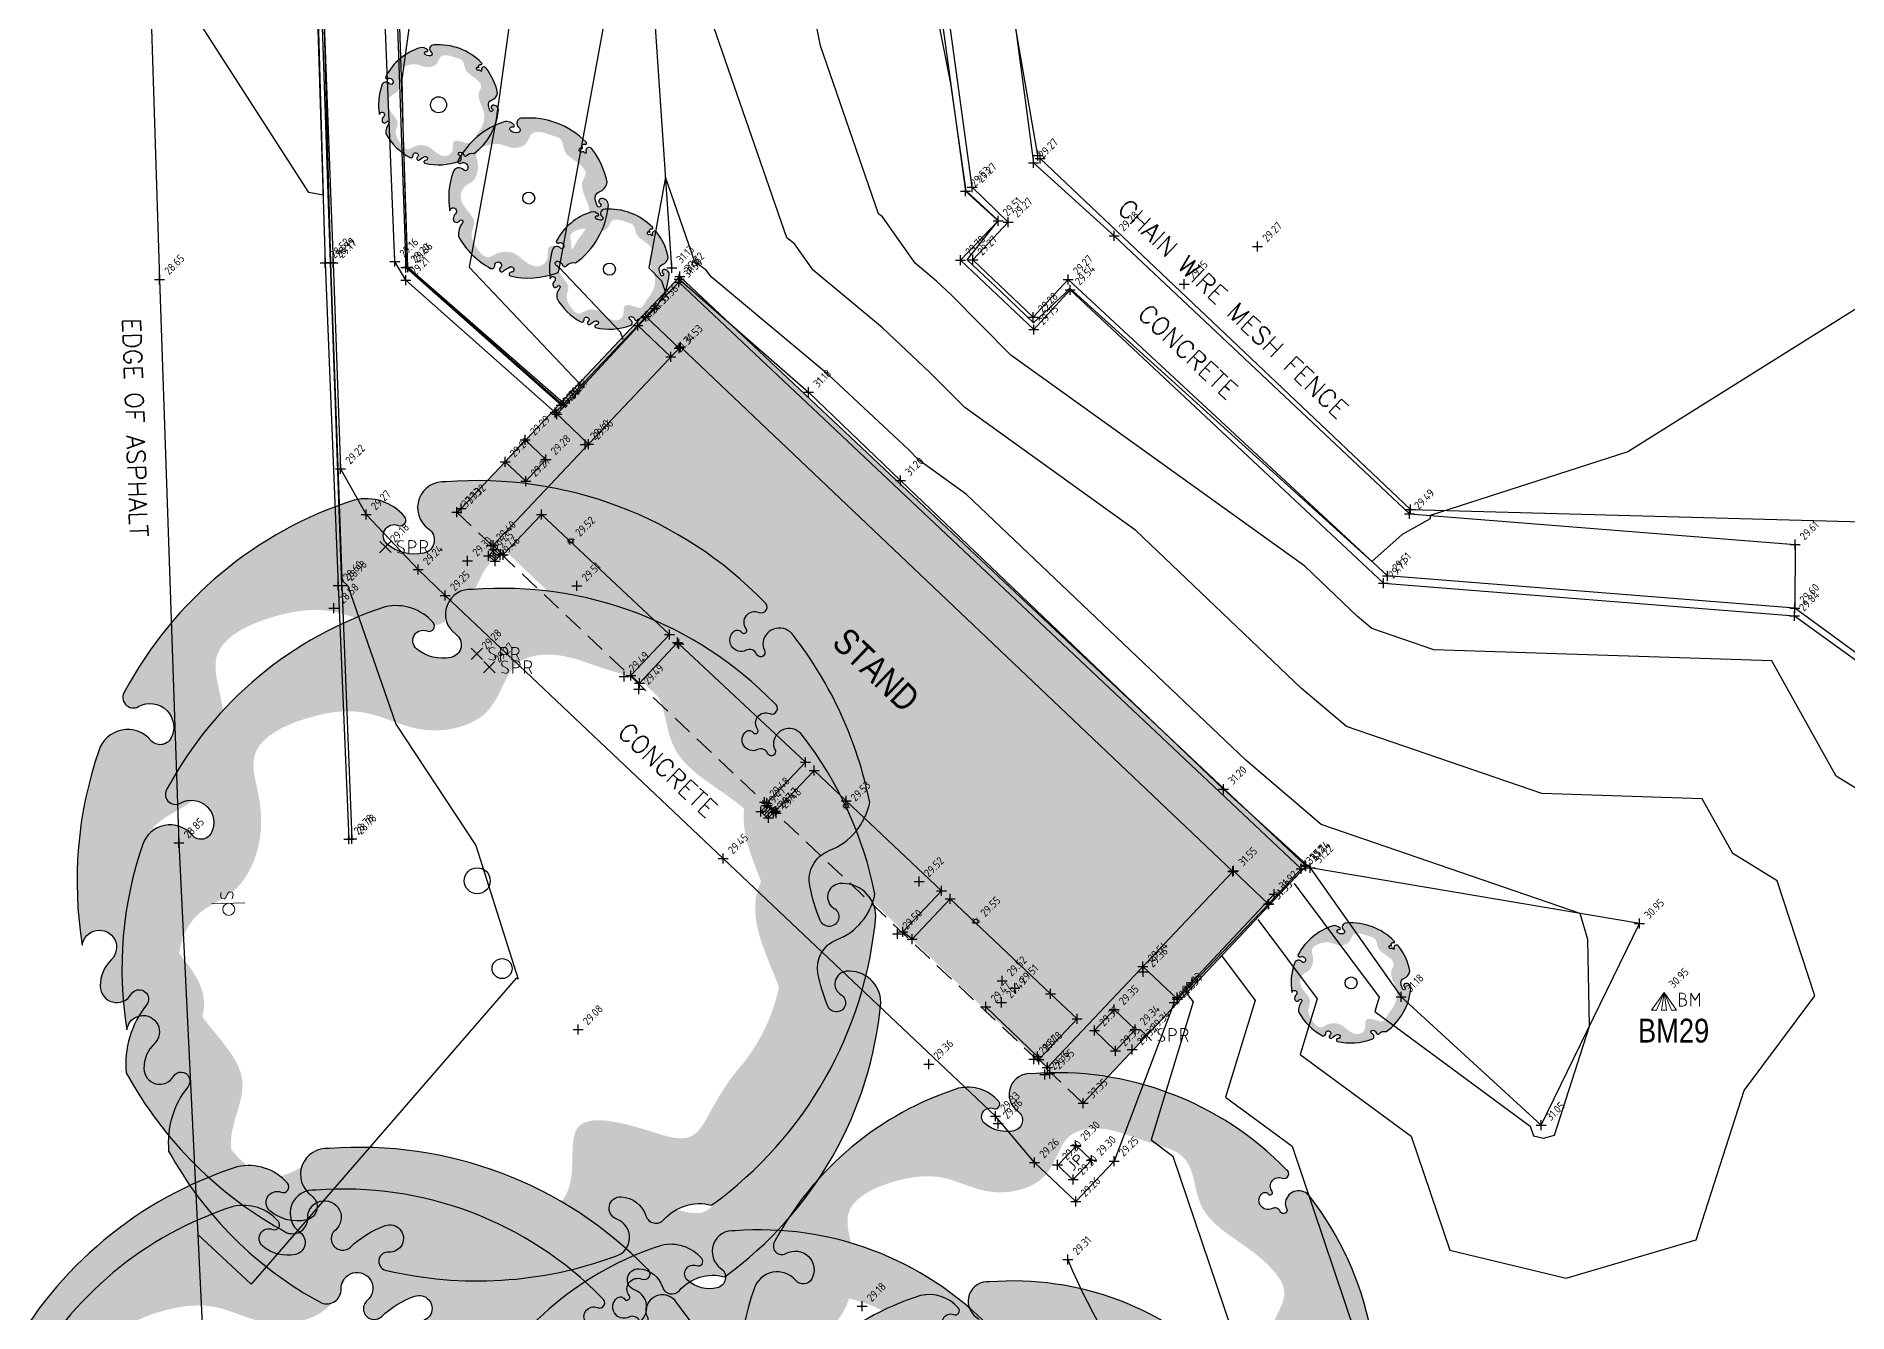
# Model space of a CAD drawing. Header units: metres. Extents: x 245957 to 247358, y 7418632 to 7419642.
# Drawn here: x 246452.35 to 246497.62, y 7418736.81 to 7418768.72 of the extents above; entities that cross this region are included whole.
import ezdxf
from ezdxf.enums import TextEntityAlignment as Align

# ---------------------------------------------------------------- set-up
doc = ezdxf.new("R2010")
doc.units = ezdxf.units.M
for name, pattern in [('DASHDOT', [10, 5, -2.5, 0, -2.5]), ('DASHED', [0.75, 0.5, -0.25]), ('PHANTOM', [2.5, 1.25, -0.25, 0.25, -0.25, 0.25, -0.25])]:
    doc.linetypes.add(name, pattern=pattern)
for name, color, linetype in [('-TEXT', 7, 'Continuous'), ('017_NAIL-L', 8, 'Continuous'), ('102_TOP_OF_BANK', 37, 'PHANTOM'), ('102_TOP_OF_BANK-L', 37, 'PHANTOM'), ('102_TOP_OF_BANK-S', 37, 'PHANTOM'), ('103_TOE_OF_BATTER', 37, 'DASHDOT'), ('103_TOE_OF_BATTER-L', 37, 'DASHDOT'), ('103_TOE_OF_BATTER-S', 37, 'DASHDOT'), ('104_EXISTING_SURFACE-L', 35, 'Continuous'), ('104_EXISTING_SURFACE-S', 35, 'Continuous'), ('201_SINGLE_TREE-H', 63, 'Continuous'), ('201_SINGLE_TREE-S', 96, 'Continuous'), ('309_GRATED_PIT-L', 84, 'Continuous'), ('309_GRATED_PIT-S', 84, 'Continuous'), ('310_JUNCTION_PIT-L', 84, 'Continuous'), ('310_JUNCTION_PIT-S', 84, 'Continuous'), ('321_INVERT_OF_PIPE-L', 84, 'Continuous'), ('321_INVERT_OF_PIPE-S', 84, 'Continuous'), ('403_EDGE_OF_BITUMEN', 8, 'Continuous'), ('403_EDGE_OF_BITUMEN-L', 8, 'Continuous'), ('403_EDGE_OF_BITUMEN-S', 8, 'Continuous'), ('410_PEDESTRIAN_PATH', 32, 'Continuous'), ('410_PEDESTRIAN_PATH-L', 32, 'Continuous'), ('410_PEDESTRIAN_PATH-S', 32, 'Continuous'), ('501_GUARD_RAIL-BARR', 89, 'DASHDOT'), ('501_GUARD_RAIL-BARR-L', 89, 'Continuous'), ('501_GUARD_RAIL-BARR-S', 89, 'Continuous'), ('602_MINOR_BUILDING', 185, 'Continuous'), ('602_MINOR_BUILDING-S', 185, 'Continuous'), ('621_RETAIN_WALL_CONC', 45, 'STONEWALL'), ('621_RETAIN_WALL_CONC-L', 45, 'STONEWALL'), ('621_RETAIN_WALL_CONC-S', 45, 'STONEWALL'), ('622_RETAIN_WALL_WOOD', 45, 'STONEWALL'), ('622_RETAIN_WALL_WOOD-L', 45, 'STONEWALL'), ('622_RETAIN_WALL_WOOD-S', 45, 'STONEWALL'), ('635_DOOR_SILL-L', 181, 'Continuous'), ('635_DOOR_SILL-S', 181, 'Continuous'), ('636_STAIRS_OR_STEPS', 45, 'Continuous'), ('636_STAIRS_OR_STEPS-L', 45, 'Continuous'), ('636_STAIRS_OR_STEPS-S', 45, 'Continuous'), ('640_EAVES', 227, 'Continuous'), ('640_EAVES-L', 227, 'Continuous'), ('640_EAVES-S', 227, 'Continuous'), ('642_ROOF_GUTTER', 155, 'DASHED'), ('642_ROOF_GUTTER-L', 153, 'Continuous'), ('642_ROOF_GUTTER-S', 153, 'Continuous'), ('903_FENCE', 24, 'FENCELINE'), ('903_FENCE-S', 24, 'Continuous'), ('EX-BENCHMARK', 7, 'Continuous'), ('EX-BENCHMARK_(SLS)', 8, 'Continuous'), ('EX-BUILDING_LINE', 150, 'Continuous'), ('EX-DRAINPIT_(SLS)', 84, 'Continuous'), ('EX-TRAFFIC_SIGN_(SLS)', 89, 'Continuous'), ('Surface_Contours_Major', 4, 'Continuous'), ('Surface_Contours_Minor', 253, 'Continuous')]:
    doc.layers.add(name, color=color, linetype=linetype)
for name, color, linetype, true_color in [('419_EDGE_OF_CONCRETE', 7, 'Continuous', 0xff4100), ('419_EDGE_OF_CONCRETE-L', 7, 'Continuous', 0xff4100), ('419_EDGE_OF_CONCRETE-S', 7, 'Continuous', 0xff4100), ('759_IRRIGATION', 7, 'Continuous', 0x0041ff), ('762_UNCLASSIFIED_PIT', 7, 'Continuous', 0xff64ac), ('762_UNCLASSIFIED_PIT-L', 7, 'Continuous', 0xff64ac), ('762_UNCLASSIFIED_PIT-S', 7, 'Continuous', 0xff64ac), ('EX-SPRINKLER_(SLS)', 7, 'Continuous', 0x0041ff)]:
    doc.layers.add(name, color=color, linetype=linetype, true_color=true_color)
doc.styles.add('BOLD', font='ARIALN.TTF')
doc.styles.add('ISO2.5', font='isocp.shx', dxfattribs={"height": 2.5})
doc.styles.get("Standard").update_dxf_attribs({"font": 'SIMPLEX.shx'})
doc.linetypes.add('FENCELINE', pattern='A,0.5,-0.2,["/",Standard,S=0.1,R=0,X=0,Y=-0.05],-0.25', length=0.95)
doc.linetypes.add('STONEWALL', pattern='A,0,-0.0625,[131,AECCLAND,S=1,R=0,X=0,Y=0],-0.06303', length=0.12553)

# ---------------------------------------------------------------- blocks, each defined once
blk = doc.blocks.new('BM')
at = {"color": 0, "linetype": 'Continuous', "lineweight": 13}
for p, q in [((0, 0), (-0.31, -0.437)), ((-0.186, -0.437), (0, 0)), ((0, 0), (-0.062, -0.437)), ((0, 0), (0.186, -0.437)), ((0.31, -0.437), (0, 0)), ((0, 0), (0.062, -0.437)), ((-0.31, -0.437), (-0.186, -0.437)), ((-0.062, -0.437), (0.062, -0.437)), ((0.186, -0.437), (0.31, -0.437)), ((0.472, -0.017), (0.383, -0.017)), ((0.383, -0.017), (0.383, -0.339)), ((0.472, -0.161), (0.383, -0.161)), ((0.383, -0.161), (0.389, -0.161)), ((0.383, -0.339), (0.472, -0.339)), ((0.383, -0.339), (0.389, -0.339)), ((0.522, -0.039), (0.472, -0.017)), ((0.472, -0.161), (0.522, -0.139)), ((0.516, -0.172), (0.472, -0.161)), ((0.472, -0.339), (0.516, -0.327)), ((0.549, -0.206), (0.516, -0.172)), ((0.516, -0.327), (0.549, -0.294)), ((0.544, -0.089), (0.522, -0.039)), ((0.522, -0.139), (0.544, -0.089)), ((0.56, -0.25), (0.549, -0.206)), ((0.549, -0.294), (0.56, -0.25)), ((0.671, -0.339), (0.671, -0.017)), ((0.671, -0.017), (0.776, -0.194)), ((0.776, -0.194), (0.887, -0.017)), ((0.887, -0.017), (0.887, -0.339))]:
    blk.add_line(p, q, dxfattribs=at)
blk = doc.blocks.new('CROSS')
at = {"color": 0, "linetype": 'Continuous'}
for p, q in [((-0.5, 0), (0.5, 0)), ((0, -0.5), (0, 0.5))]:
    blk.add_line(p, q, dxfattribs=at)
blk = doc.blocks.new('SPR')
at = {"color": 0, "linetype": 'Continuous', "lineweight": 13}
for p, q in [((-0.144, -0.144), (0.139, 0.139)), ((-0.141, 0.141), (0, 0)), ((0, 0), (0.141, -0.141)), ((0.315, 0.132), (0.298, 0.071)), ((0.298, 0.071), (0.337, 0.021)), ((0.37, 0.16), (0.315, 0.132)), ((0.337, 0.021), (0.437, -0.028)), ((0.459, 0.143), (0.37, 0.16)), ((0.586, -0.161), (0.586, 0.16)), ((0.586, 0.16), (0.675, 0.16)), ((0.675, 0.16), (0.681, 0.16)), ((0.719, 0.149), (0.675, 0.16)), ((0.675, 0.16), (0.681, 0.16)), ((0.753, 0.116), (0.719, 0.149)), ((0.719, -0.006), (0.753, 0.027)), ((0.769, 0.071), (0.753, 0.116)), ((0.753, 0.027), (0.769, 0.071)), ((0.875, -0.161), (0.875, 0.16)), ((0.875, 0.16), (0.963, 0.16)), ((0.963, 0.16), (0.969, 0.16)), ((1.007, 0.149), (0.963, 0.16)), ((0.963, 0.16), (0.969, 0.16)), ((1.041, 0.116), (1.007, 0.149)), ((1.007, -0.006), (1.041, 0.027)), ((1.052, 0.071), (1.041, 0.116)), ((1.041, 0.027), (1.052, 0.071)), ((0.298, -0.128), (0.409, -0.161)), ((0.409, -0.161), (0.464, -0.134)), ((0.409, -0.161), (0.415, -0.161)), ((0.437, -0.028), (0.442, -0.028)), ((0.476, -0.078), (0.437, -0.028)), ((0.437, -0.028), (0.442, -0.028)), ((0.464, -0.134), (0.476, -0.078)), ((0.675, -0.017), (0.586, -0.017)), ((0.586, -0.017), (0.592, -0.017)), ((0.675, -0.017), (0.719, -0.006)), ((0.963, -0.017), (0.875, -0.017)), ((0.875, -0.017), (0.88, -0.017)), ((0.963, -0.017), (1.007, -0.006)), ((0.985, -0.017), (1.052, -0.161)), ((1.052, -0.161), (1.057, -0.161))]:
    blk.add_line(p, q, dxfattribs=at)
blk = doc.blocks.new('SP')
at = {"color": 0, "linetype": 'Continuous', "lineweight": 13}
for p, q in [((0.15, 0.423), (0.15, -0.406)), ((0.28, 0.165), (0.263, 0.104)), ((0.263, 0.104), (0.302, 0.059)), ((0.335, 0.192), (0.28, 0.165)), ((0.302, 0.059), (0.401, 0.004)), ((0.424, 0.176), (0.335, 0.192)), ((0.401, 0.004), (0.407, 0.004)), ((0.44, -0.04), (0.401, 0.004)), ((0.401, 0.004), (0.407, 0.004)), ((0.263, -0.096), (0.368, -0.129)), ((0.368, -0.129), (0.424, -0.101)), ((0.368, -0.129), (0.374, -0.129)), ((0.424, -0.101), (0.44, -0.04))]:
    blk.add_line(p, q, dxfattribs=at)
blk.add_circle((0, 0), 0.15, dxfattribs=at)
blk = doc.blocks.new('201C')
at = {"layer": '201_SINGLE_TREE-H', "transparency": 33554534}
h = blk.add_hatch(color=256, dxfattribs=at)
h.paths.add_polyline_path([(-0.3717, -0.3344, 0.222926), (0.0196, -0.4996, 0.770799), (0.0439, -0.4417, -0.650302), (0.0511, -0.4116, -0.234737), (0.0964, -0.4247, -0.847312), (0.0816, -0.4475, 0.78443), (0.0732, -0.4583, 0.276934), (0.1352, -0.4813, 0.193599), (0.4309, -0.2536, 0.800435), (0.4144, -0.2337, -0.75216), (0.3757, -0.1925, -0.528914), (0.4006, -0.1909, 0.594112), (0.4663, -0.1804, 0.123805), (0.4962, 0.0616, -1.41759), (0.4607, 0.0811, 0.206906), (0.4758, 0.1133, 0.759729), (0.4374, 0.1252, -1.073307), (0.4187, 0.1392, 0.194379), (0.4474, 0.2231, 0.144612), (0.2544, 0.4304, 0.53339), (0.2277, 0.4128, -1.592592), (0.1939, 0.4293, 1.030038), (0.1758, 0.4513, -0.10361), (0.1314, 0.4262, -1.238487), (0.1282, 0.4593, 0.884725), (0.1336, 0.4818, 0.147549), (-0.1551, 0.4753, 0.71725), (-0.1579, 0.4291, -0.864032), (-0.1646, 0.4015, -0.310704), (-0.1946, 0.4266, 0.58143), (-0.2167, 0.4321, -0.281558), (-0.2766, 0.4162), (-0.2775, 0.4159, 0.217121), (-0.4959, 0.0634), (-0.4959, 0.0634, 0.440011), (-0.4522, 0.021, 0.723973), (-0.4442, 0.0516, -1.384648), (-0.4262, 0.0659, -0.051107), (-0.4149, 0.0223, -0.361502), (-0.441, -0.0208, 0.256822), (-0.4937, -0.0791, 0.116166), (-0.4065, -0.2911, 0.67803), (-0.3682, -0.2843, 0.170035), (-0.3696, -0.274, -1.054701), (-0.3596, -0.2696, 0.431903), (-0.3468, -0.2749, -0.910728), (-0.3329, -0.2993, -0.42046), (-0.3418, -0.2976, 1.007885), (-0.3479, -0.3018, -0.766634), (-0.3646, -0.3216, 0.938602), (-0.3717, -0.3344)])
edge = h.paths.add_edge_path(flags=16)
edge.add_spline(control_points=[(-0.3177, 0.2468), (-0.303, 0.2628), (-0.2856, 0.2893), (-0.256, 0.3411), (-0.1928, 0.3155), (-0.0921, 0.286), (-0.1162, 0.3941), (-0.0359, 0.4462), (0.0392, 0.3985), (0.1028, 0.3299), (0.1957, 0.3214), (0.2784, 0.3804), (0.3442, 0.2961), (0.3785, 0.2147), (0.3303, 0.1307), (0.3915, 0.0592), (0.4378, -0.0139), (0.4055, -0.0919), (0.3459, -0.1091), (0.3102, -0.1666), (0.3057, -0.2282), (0.3286, -0.3091), (0.2408, -0.3447), (0.1647, -0.3496), (0.103, -0.3142), (0.0463, -0.3153), (0.0047, -0.3356), (-0.0139, -0.3682), (-0.0327, -0.4069), (-0.0927, -0.4151), (-0.1463, -0.3868), (-0.23, -0.3665), (-0.2245, -0.2773), (-0.2864, -0.2294), (-0.3344, -0.1941), (-0.3737, -0.1409), (-0.3276, -0.0866), (-0.344, -0.0009), (-0.3866, 0.0828), (-0.3665, 0.1796), (-0.3359, 0.2271), (-0.3177, 0.2468)], knot_values=[0, 0, 0, 0, 0.064972, 0.101243, 0.15652, 0.245586, 0.324463, 0.387907, 0.486094, 0.554514, 0.671826, 0.728629, 0.823661, 0.919885, 0.989953, 1.075257, 1.171704, 1.23593, 1.293575, 1.346478, 1.426142, 1.479146, 1.570817, 1.644481, 1.712561, 1.774901, 1.807, 1.846291, 1.885582, 1.928182, 2.007036, 2.074591, 2.151638, 2.226455, 2.293426, 2.340744, 2.397548, 2.47317, 2.587294, 2.673595, 2.754259, 2.754259, 2.754259, 2.754259], degree=3, periodic=0)
at = {"layer": '201_SINGLE_TREE-S'}
blk.add_lwpolyline([(-0.3717, -0.3344, 0.222926), (0.0196, -0.4996, 0.770799), (0.0439, -0.4417, -0.650302), (0.0511, -0.4116, -0.234737), (0.0964, -0.4247, -0.847312), (0.0816, -0.4475, 0.78443), (0.0732, -0.4583, 0.276934), (0.1352, -0.4813, 0.193599), (0.4309, -0.2536, 0.800435), (0.4144, -0.2337, -0.75216), (0.3757, -0.1925, -0.528914), (0.4006, -0.1909, 0.594112), (0.4663, -0.1804, 0.123805), (0.4962, 0.0616, -1.41759), (0.4607, 0.0811, 0.206906), (0.4758, 0.1133, 0.759729), (0.4374, 0.1252, -1.073307), (0.4187, 0.1392, 0.194379), (0.4474, 0.2231, 0.144612), (0.2544, 0.4304, 0.53339), (0.2277, 0.4128, -1.592592), (0.1939, 0.4293, 1.030038), (0.1758, 0.4513, -0.10361), (0.1314, 0.4262, -1.238487), (0.1282, 0.4593, 0.884725), (0.1336, 0.4818, 0.147549), (-0.1551, 0.4753, 0.71725), (-0.1579, 0.4291, -0.864032), (-0.1646, 0.4015, -0.310704), (-0.1946, 0.4266, 0.58143), (-0.2167, 0.4321, -0.281558), (-0.2766, 0.4162), (-0.2775, 0.4159, 0.217121), (-0.4959, 0.0634), (-0.4959, 0.0634, 0.440011), (-0.4522, 0.021, 0.723973), (-0.4442, 0.0516, -1.384648), (-0.4262, 0.0659, -0.051107), (-0.4149, 0.0223, -0.361502), (-0.441, -0.0208, 0.256822), (-0.4937, -0.0791, 0.116166), (-0.4065, -0.2911, 0.67803), (-0.3682, -0.2843, 0.170035), (-0.3696, -0.274, -1.054701), (-0.3596, -0.2696, 0.431903), (-0.3468, -0.2749, -0.910728), (-0.3329, -0.2993, -0.42046), (-0.3418, -0.2976, 1.007885), (-0.3479, -0.3018, -0.766634), (-0.3646, -0.3216, 0.938602), (-0.3717, -0.3344)], format="xyb", dxfattribs=at)
blk = doc.blocks.new('201T')
at = {"layer": '201_SINGLE_TREE-S'}
blk.add_circle((0, 0), 0.5, dxfattribs=at)
blk = doc.blocks.new('635')
at = {"color": 0, "linetype": 'Continuous'}
for p, q in [((-0.36, 0.03), (-0.36, 0.02)), ((-0.29, 0.13), (-0.29, 0.12)), ((-0.25, 0.26), (-0.25, 0.25)), ((-0.23, 0), (-0.2, 0.11)), ((-0.2, -0.11), (-0.23, 0)), ((-0.2, 0.11), (-0.11, 0.19)), ((-0.14, 0.28), (-0.14, 0.27)), ((-0.11, 0.19), (0, 0.22)), ((-0.04, 0.32), (-0.04, 0.31)), ((0, 0.22), (0.11, 0.19)), ((0.07, 0.28), (0.07, 0.27)), ((0.11, 0.19), (0.2, 0.11)), ((0.13, 0.33), (0.13, 0.32)), ((0.2, 0.11), (0.23, 0)), ((0.23, 0), (0.2, -0.11)), ((0.22, 0.27), (0.22, 0.26)), ((0.27, 0.17), (0.27, 0.16)), ((0.32, 0.03), (0.32, 0.02)), ((0.36, 0.14), (0.36, 0.13)), ((-0.35, -0.14), (-0.35, -0.15)), ((-0.28, -0.02), (-0.28, -0.03)), ((-0.28, -0.12), (-0.28, -0.13)), ((-0.27, -0.24), (-0.27, -0.25)), ((-0.11, -0.19), (-0.2, -0.11)), ((-0.17, -0.26), (-0.17, -0.27)), ((0, -0.22), (-0.11, -0.19)), ((-0.08, -0.34), (-0.08, -0.33)), ((0.11, -0.19), (0, -0.22)), ((0.04, -0.35), (0.04, -0.36)), ((0.07, -0.28), (0.08, -0.29)), ((0.2, -0.11), (0.11, -0.19)), ((0.17, -0.29), (0.16, -0.29)), ((0.22, -0.23), (0.23, -0.24)), ((0.29, -0.1), (0.29, -0.11)), ((0.33, -0.18), (0.33, -0.19)), ((0.37, -0.07), (0.37, -0.08))]:
    blk.add_line(p, q, dxfattribs=at)
blk = doc.blocks.new('GPS')
at = {"color": 0, "linetype": 'Continuous', "lineweight": 13}
for p, q in [((0.15, 0.15), (-0.15, 0.15)), ((-0.15, 0.15), (-0.15, -0.15)), ((-0.077, 0.15), (-0.077, -0.15)), ((0, 0.15), (0, 0)), ((0, 0), (0, -0.15)), ((0.077, 0.15), (0.077, -0.15)), ((0.15, -0.15), (0.15, 0.15)), ((-0.15, -0.15), (0.15, -0.15))]:
    blk.add_line(p, q, dxfattribs=at)
blk = doc.blocks.new('JPIT')
at = {"color": 0, "linetype": 'Continuous', "lineweight": 13}
for p, q in [((-0.375, -0.375), (-0.375, 0.375)), ((-0.375, 0.375), (0.375, 0.375)), ((-0.069, -0.09), (-0.069, 0.165)), ((-0.069, 0.165), (-0.064, 0.165)), ((0.042, -0.162), (0.042, 0.165)), ((0.042, 0.165), (0.13, 0.165)), ((0.13, 0.165), (0.136, 0.165)), ((0.175, 0.154), (0.13, 0.165)), ((0.13, 0.165), (0.136, 0.165)), ((0.208, 0.121), (0.175, 0.154)), ((0.175, -0.001), (0.208, 0.026)), ((0.219, 0.076), (0.208, 0.121)), ((0.208, 0.026), (0.219, 0.076)), ((0.375, 0.375), (0.375, -0.375)), ((0.375, -0.375), (-0.375, -0.375)), ((-0.175, -0.162), (-0.141, -0.162)), ((-0.141, -0.162), (-0.091, -0.14)), ((-0.091, -0.14), (-0.069, -0.09)), ((0.13, -0.018), (0.042, -0.018)), ((0.042, -0.018), (0.047, -0.018)), ((0.13, -0.018), (0.175, -0.001))]:
    blk.add_line(p, q, dxfattribs=at)
blk = doc.blocks.new('C')
at = {"layer": '-TEXT'}
blk.add_text('CONCRETE', height=0.45, dxfattribs=at).set_placement((-0.001, -0.23), align=Align.CENTER)

msp = doc.modelspace()

# ---------------------------------------------------------------- hatches: boundary and pattern name
at = {"layer": 'EX-BUILDING_LINE'}
h = msp.add_hatch(color=9, dxfattribs=at)
h.dxf.hatch_style = 1
edge = h.paths.add_edge_path()
edge.add_line((246462.972, 7418756.914), (246468.435, 7418762.71))
edge.add_line((246468.435, 7418762.71), (246484.056, 7418747.998))
edge.add_line((246478.511, 7418742.051), (246484.073, 7418747.976))
edge.add_line((246462.86, 7418756.822), (246478.511, 7418742.051))
h = msp.add_hatch(color=9, dxfattribs=at)
h.dxf.hatch_style = 1
h.paths.add_polyline_path([(246468.435, 7418762.71), (246484.056, 7418747.998), (246484.073, 7418747.976), (246478.511, 7418742.051), (246462.86, 7418756.822), (246462.972, 7418756.914)])

# ---------------------------------------------------------------- linework, layer by layer
at = {"layer": '102_TOP_OF_BANK', "ltscale": 20}
msp.add_line((246468.232, 7418762.93), (246467.563, 7418772.865), dxfattribs=at)
at = {"layer": '102_TOP_OF_BANK', "ltscale": 10}
msp.add_lwpolyline([(246468.418, 7418762.647), (246471.652, 7418759.823), (246473.945, 7418757.616), (246482.017, 7418749.901), (246484.181, 7418747.936), (246486.455, 7418744.714), (246489.96, 7418741.5), (246492.413, 7418746.542), (246484.181, 7418747.936)], dxfattribs=at)
at = {"layer": '103_TOE_OF_BATTER'}
msp.add_lwpolyline([(246502.789, 7418749.758, -0.110391), (246505.289, 7418745.283, -0.1394), (246505.341, 7418741.196, -0.081191), (246503.276, 7418736.652, -0.100144), (246500.397, 7418733.789, -0.063382), (246496.238, 7418731.746, -0.063458), (246491.705, 7418730.812, -0.062046), (246487.483, 7418731.013, -0.058772), (246483.208, 7418732.284, -0.113074), (246480.536, 7418734.238, -0.081096), (246478.129, 7418738.143)], format="xyb", dxfattribs=at)
at = {"layer": '403_EDGE_OF_BITUMEN'}
for p, q in [((246454.743, 7418783.987), (246455.434, 7418762.64)), ((246455.434, 7418762.64), (246455.919, 7418748.556)), ((246455.919, 7418748.556), (246456.678, 7418732.773))]:
    msp.add_line(p, q, dxfattribs=at)
at = {"layer": '410_PEDESTRIAN_PATH'}
for p, q in [((246459.18, 7418778.761), (246459.769, 7418763.053)), ((246461.311, 7418763.083), (246460.721, 7418777.801)), ((246475.903, 7418775.793), (246477.274, 7418765.554)), ((246477.274, 7418765.554), (246479.287, 7418763.728)), ((246479.287, 7418763.728), (246486.663, 7418756.779)), ((246459.769, 7418763.053), (246459.958, 7418757.908)), ((246461.589, 7418762.624), (246461.311, 7418763.083)), ((246465.315, 7418759.317), (246461.589, 7418762.624)), ((246459.958, 7418757.908), (246460.599, 7418756.763)), ((246460.599, 7418756.763), (246461.898, 7418755.386)), ((246486.663, 7418756.779), (246496.3, 7418756.011)), ((246496.3, 7418756.011), (246496.292, 7418754.424)), ((246461.898, 7418755.386), (246462.574, 7418754.741)), ((246462.574, 7418754.741), (246469.519, 7418748.166)), ((246469.519, 7418748.166), (246476.32, 7418741.726)), ((246480.786, 7418744.57), (246479.285, 7418740.607)), ((246477.298, 7418740.568), (246476.32, 7418741.726)), ((246478.328, 7418739.599), (246477.298, 7418740.568)), ((246479.285, 7418740.607), (246478.328, 7418739.599))]:
    msp.add_line(p, q, dxfattribs=at)
at = {"layer": '419_EDGE_OF_CONCRETE'}
for p, q in [((246467.587, 7418761.709), (246468.406, 7418762.567)), ((246468.406, 7418762.567), (246483.961, 7418747.908)), ((246467.587, 7418761.709), (246468.417, 7418760.919)), ((246483.961, 7418747.908), (246483.152, 7418747.031)), ((246477.37, 7418743.219), (246476.083, 7418744.458))]:
    msp.add_line(p, q, dxfattribs=at)
at = {"layer": '501_GUARD_RAIL-BARR'}
for p, q in [((246465.364, 7418759.273), (246467.802, 7418761.916)), ((246480.862, 7418744.696), (246483.285, 7418747.278))]:
    msp.add_line(p, q, dxfattribs=at)
at = {"layer": '602_MINOR_BUILDING'}
for p, q in [((246463.767, 7418755.999), (246468.451, 7418760.955)), ((246468.451, 7418760.955), (246482.249, 7418747.842)), ((246464.975, 7418756.768), (246464.022, 7418755.759)), ((246468.176, 7418753.764), (246464.975, 7418756.768)), ((246464.022, 7418755.759), (246463.767, 7418755.999)), ((246467.209, 7418752.742), (246468.176, 7418753.764)), ((246468.379, 7418753.563), (246467.423, 7418752.553)), ((246468.412, 7418753.533), (246468.379, 7418753.563)), ((246471.573, 7418750.573), (246468.412, 7418753.533)), ((246467.423, 7418752.553), (246467.209, 7418752.742)), ((246470.604, 7418749.548), (246471.573, 7418750.573)), ((246471.788, 7418750.37), (246470.827, 7418749.354)), ((246472.592, 7418749.611), (246471.788, 7418750.37)), ((246470.827, 7418749.354), (246470.604, 7418749.548)), ((246474.976, 7418747.36), (246472.592, 7418749.611)), ((246477.617, 7418742.944), (246482.249, 7418747.842)), ((246474.009, 7418746.336), (246474.976, 7418747.36)), ((246475.191, 7418747.157), (246474.24, 7418746.151)), ((246477.696, 7418744.789), (246475.191, 7418747.157)), ((246474.24, 7418746.151), (246474.009, 7418746.336)), ((246478.359, 7418744.162), (246477.696, 7418744.789)), ((246477.408, 7418743.146), (246478.359, 7418744.162)), ((246477.617, 7418742.944), (246477.408, 7418743.146))]:
    msp.add_line(p, q, dxfattribs=at)
at = {"layer": '621_RETAIN_WALL_CONC'}
for p, q in [((246475.741, 7418764.94), (246474.329, 7418775.22)), ((246474.15, 7418775.159), (246475.575, 7418764.842)), ((246475.575, 7418764.842), (246476.386, 7418764.106)), ((246476.635, 7418764.073), (246475.741, 7418764.94)), ((246476.386, 7418764.106), (246475.449, 7418763.121)), ((246475.753, 7418763.125), (246476.635, 7418764.073)), ((246475.449, 7418763.121), (246477.276, 7418761.385)), ((246477.264, 7418761.696), (246475.753, 7418763.125)), ((246478.141, 7418762.639), (246477.264, 7418761.696)), ((246478.141, 7418762.639), (246486.114, 7418755.228)), ((246477.276, 7418761.385), (246478.188, 7418762.382)), ((246486.016, 7418755.051), (246496.283, 7418754.23)), ((246496.292, 7418754.424), (246486.114, 7418755.228)), ((246499.598, 7418751.997), (246496.292, 7418754.424)), ((246496.283, 7418754.23), (246499.54, 7418751.885))]:
    msp.add_line(p, q, dxfattribs=at).dxf.unprotected_set("ltscale", 0)
at = {"layer": '622_RETAIN_WALL_WOOD'}
for p, q in [((246458.87, 7418785.233), (246459.572, 7418763.051)), ((246459.703, 7418763.061), (246458.948, 7418785.236)), ((246461, 7418779.934), (246461.586, 7418762.934)), ((246461.64, 7418762.947), (246461.077, 7418779.929)), ((246459.572, 7418763.051), (246459.9, 7418754.992)), ((246459.991, 7418754.992), (246459.703, 7418763.061)), ((246465.472, 7418759.493), (246461.586, 7418762.934)), ((246461.64, 7418762.947), (246465.526, 7418759.558)), ((246465.526, 7418759.558), (246465.472, 7418759.493)), ((246459.9, 7418754.992), (246460.165, 7418748.648)), ((246459.991, 7418754.992), (246460.237, 7418748.655)), ((246460.165, 7418748.648), (246460.237, 7418748.655))]:
    msp.add_line(p, q, dxfattribs=at)
at = {"layer": '636_STAIRS_OR_STEPS'}
for p, q in [((246478.188, 7418762.382), (246486.016, 7418755.051)), ((246467.383, 7418761.488), (246467.587, 7418761.709)), ((246465.325, 7418759.31), (246467.383, 7418761.488)), ((246467.383, 7418761.488), (246468.211, 7418760.701)), ((246466.153, 7418758.523), (246465.325, 7418759.31)), ((246482.249, 7418747.842), (246482.269, 7418747.863)), ((246482.269, 7418747.863), (246483.147, 7418747.027)), ((246483.147, 7418747.027), (246480.867, 7418744.648)), ((246480.867, 7418744.648), (246480.004, 7418745.469))]:
    msp.add_line(p, q, dxfattribs=at)
at = {"layer": '640_EAVES'}
for p, q in [((246462.972, 7418756.914), (246468.435, 7418762.71)), ((246468.435, 7418762.71), (246484.056, 7418747.998)), ((246478.511, 7418742.051), (246484.073, 7418747.976)), ((246484.056, 7418747.998), (246484.073, 7418747.976))]:
    msp.add_line(p, q, dxfattribs=at)
at = {"layer": '642_ROOF_GUTTER'}
for p, q in [((246462.972, 7418756.914), (246462.86, 7418756.822)), ((246462.86, 7418756.822), (246478.511, 7418742.051))]:
    msp.add_line(p, q, dxfattribs=at)
at = {"layer": '762_UNCLASSIFIED_PIT'}
for p, q in [((246464.067, 7418758.079), (246464.572, 7418758.626)), ((246464.572, 7418758.626), (246465.09, 7418758.141)), ((246464.585, 7418757.594), (246464.067, 7418758.079)), ((246464.585, 7418757.594), (246465.09, 7418758.141)), ((246479.286, 7418744.391), (246478.794, 7418743.865)), ((246479.81, 7418743.89), (246479.286, 7418744.391)), ((246478.794, 7418743.865), (246479.318, 7418743.363)), ((246479.318, 7418743.363), (246479.81, 7418743.89))]:
    msp.add_line(p, q, dxfattribs=at)
at = {"layer": '903_FENCE', "ltscale": 20}
for p, q in [((246477.378, 7418765.739), (246476.817, 7418768.999)), ((246477.434, 7418765.661), (246486.693, 7418756.887)), ((246486.693, 7418756.887), (246502.555, 7418756.456))]:
    msp.add_line(p, q, dxfattribs=at)
at = {"layer": 'Surface_Contours_Major'}
for points, elevation in [([(246499.662, 7418748.789), (246497.326, 7418750.225), (246495.718, 7418753.109), (246487.271, 7418753.383), (246485.723, 7418753.915), (246485.368, 7418754.217), (246484.054, 7418755.469), (246476.708, 7418760.743), (246475.213, 7418762.256), (246474.848, 7418762.599), (246474.312, 7418763.045), (246473.495, 7418764.205), (246473.402, 7418764.276), (246471.946, 7418768.477), (246470.85, 7418774.01), (246469.421, 7418774.856), (246468.069, 7418776.148), (246465.079, 7418775.572), (246463.846, 7418766.641), (246463.167, 7418762.943), (246465.917, 7418760.046), (246465.935, 7418759.995)], 30), ([(246459.539, 7418769.212), (246459.708, 7418763.061), (246459.716, 7418762.806), (246459.989, 7418755.189), (246460.024, 7418755.089), (246460.107, 7418755.016), (246460.142, 7418754.978), (246461.338, 7418751.521), (246463.337, 7418748.492), (246464.393, 7418745.156), (246464.344, 7418745.18), (246457.723, 7418737.531), (246456.39, 7418738.774)], 29), ([(246483.781, 7418747.539), (246485.912, 7418744.701), (246485.802, 7418744.34), (246489.683, 7418741.477), (246489.765, 7418741.234), (246490.013, 7418741.175), (246490.29, 7418741.257), (246491.163, 7418743.974), (246491.124, 7418746.147), (246490.935, 7418746.793), (246484.461, 7418749.019), (246482.576, 7418750.621), (246475.6, 7418757.265), (246474.398, 7418758.128), (246474.153, 7418758.376), (246472.15, 7418760.256), (246469.214, 7418762.701), (246469.103, 7418762.858), (246468.813, 7418763.081), (246468.08, 7418765.198), (246467.663, 7418762.932), (246467.972, 7418762.606), (246468.083, 7418762.29)], 31), ([(246481.969, 7418745.743), (246482.81, 7418744.622), (246482.073, 7418742.204), (246483.732, 7418740.98), (246485.577, 7418735.518)], 30)]:
    msp.add_lwpolyline(points, dxfattribs=dict(at, elevation=elevation))
at = {"layer": 'Surface_Contours_Minor'}
for points, elevation in [([(246460.733, 7418789.826), (246460.926, 7418786.048), (246460.96, 7418785.716), (246460.396, 7418785.689), (246460.081, 7418784.933), (246459.39, 7418783.661), (246459.079, 7418782.196), (246459.063, 7418782.033), (246459.194, 7418778.011), (246459.157, 7418777.609), (246459.519, 7418764.743), (246459.166, 7418764.813), (246455.163, 7418771.032)], 28.5), ([(246462.906, 7418777.938), (246461.485, 7418767.635), (246461.52, 7418766.13), (246461.621, 7418762.943), (246463.194, 7418761.547), (246465.496, 7418759.522)], 29.5), ([(246501.173, 7418764.006), (246492.126, 7418758.328), (246487.184, 7418756.738), (246487.186, 7418756.652), (246486.481, 7418756.263), (246485.723, 7418755.593), (246478.182, 7418762.418), (246478.055, 7418762.284), (246477.27, 7418761.553), (246476.463, 7418762.326), (246475.617, 7418763.124), (246476.371, 7418764.082), (246476.393, 7418764.105), (246476.371, 7418764.127), (246475.593, 7418764.853), (246475.204, 7418767.534), (246473.723, 7418775.011)], 29.5), ([(246467.096, 7418772.082), (246465.415, 7418762.937), (246466.945, 7418761.326), (246467.009, 7418761.142)], 30.5), ([(246482.875, 7418746.641), (246484.361, 7418744.661), (246483.937, 7418743.272), (246486.708, 7418741.228), (246487.671, 7418738.376), (246490.584, 7418737.677), (246493.831, 7418738.641), (246495.028, 7418742.366), (246496.791, 7418744.732), (246495.853, 7418747.608), (246494.745, 7418748.29), (246493.982, 7418749.659), (246489.973, 7418749.789), (246485.092, 7418751.467), (246483.972, 7418752.419), (246479.827, 7418756.367), (246475.553, 7418759.436), (246474.683, 7418760.316), (246473.499, 7418761.427), (246471.763, 7418762.873), (246471.299, 7418763.531), (246471.107, 7418763.679), (246468.115, 7418772.313)], 30.5), ([(246481.063, 7418744.844), (246481.259, 7418744.583), (246480.208, 7418741.136), (246480.757, 7418740.731), (246483.483, 7418732.66), (246489.82, 7418731.139), (246490.197, 7418730.464), (246482.655, 7418721.468), (246475.471, 7418717.311), (246470.343, 7418716.054), (246469.833, 7418716.621), (246469.742, 7418716.741), (246469.534, 7418716.708), (246462.862, 7418714.56), (246459.817, 7418714.623), (246458.699, 7418714.771), (246458.583, 7418714.635), (246458.495, 7418714.201), (246458.502, 7418713.124), (246458.532, 7418711.522), (246458.32, 7418712.331), (246458.089, 7418712.894)], 29.5)]:
    msp.add_lwpolyline(points, dxfattribs=dict(at, elevation=elevation))

# ---------------------------------------------------------------- block references
at = {"layer": '-TEXT'}
for p, rotation in [((246481.13, 7418760.836), 316.7105653769631), ((246468.133, 7418750.38, -29), 316.5694713315327)]:
    msp.add_blockref('C', p, dxfattribs=dict(at, rotation=rotation))
at = {"layer": '102_TOP_OF_BANK-S', "xscale": 0.25, "yscale": 0.25, "zscale": 0.25}
for p in [(246468.232, 7418762.93), (246468.418, 7418762.647), (246471.652, 7418759.823), (246473.945, 7418757.616), (246482.017, 7418749.901), (246484.181, 7418747.936), (246492.413, 7418746.542), (246486.455, 7418744.714), (246489.96, 7418741.5)]:
    msp.add_blockref('CROSS', p, dxfattribs=at)
at = {"layer": '103_TOE_OF_BATTER-S', "xscale": 0.25, "yscale": 0.25, "zscale": 0.25}
msp.add_blockref('CROSS', (246478.129, 7418738.143), dxfattribs=at)
at = {"layer": '104_EXISTING_SURFACE-S', "xscale": 0.25, "yscale": 0.25, "zscale": 0.25}
for p in [(246482.871, 7418763.463), (246481.034, 7418762.521), (246466.072, 7418758.516), (246463.723, 7418755.992), (246467.04, 7418752.716), (246467.408, 7418752.402), (246470.553, 7418749.577), (246470.841, 7418749.303), (246474.418, 7418747.59), (246473.876, 7418746.281), (246480.012, 7418745.335), (246465.894, 7418743.892), (246477.28, 7418743.154), (246477.555, 7418742.769), (246477.68, 7418742.791), (246472.988, 7418736.978)]:
    msp.add_blockref('CROSS', p, dxfattribs=at)
at = {"layer": '201_SINGLE_TREE-S', "rotation": 182.2}
for name, p, xscale, yscale, zscale in [('201C', (246462.406, 7418767.002), 3, 3, 3), ('201T', (246462.406, 7418767.002), 0.4, 0.4, 0.4), ('201C', (246464.658, 7418764.673), 4, 4, 4), ('201T', (246464.658, 7418764.673), 0.3, 0.3, 0.3), ('201C', (246466.675, 7418762.895), 3, 3, 3), ('201T', (246466.675, 7418762.895), 0.3, 0.3, 0.3), ('201C', (246463.372, 7418747.611), 20, 20, 20), ('201C', (246463.993, 7418745.417), 19, 19, 19), ('201T', (246463.372, 7418747.611), 0.65, 0.65, 0.65), ('201C', (246485.208, 7418745.058), 3, 3, 3), ('201T', (246463.993, 7418745.417), 0.5, 0.5, 0.5), ('201T', (246485.208, 7418745.058), 0.3, 0.3, 0.3), ('201C', (246477.855, 7418734.814), 16, 16, 16), ('201C', (246460.446, 7418730.948), 20, 20, 20), ('201C', (246460.038, 7418730.907), 18, 18, 18), ('201C', (246470.434, 7418730.888), 16, 16, 16), ('201C', (246476.754, 7418730.11), 15, 15, 15)]:
    msp.add_blockref(name, p, dxfattribs=dict(at, xscale=xscale, yscale=yscale, zscale=zscale))
at = {"layer": '309_GRATED_PIT-S', "xscale": 0.25, "yscale": 0.25, "zscale": 0.25}
for p in [(246463.652, 7418755.727), (246463.784, 7418755.89), (246463.948, 7418755.758), (246463.816, 7418755.595), (246470.457, 7418749.345), (246470.597, 7418749.492), (246470.777, 7418749.322), (246470.647, 7418749.181)]:
    msp.add_blockref('CROSS', p, dxfattribs=at)
at = {"layer": '310_JUNCTION_PIT-S', "xscale": 0.25, "yscale": 0.25, "zscale": 0.25}
for p in [(246478.32, 7418740.995), (246477.868, 7418740.513), (246478.722, 7418740.627), (246478.259, 7418740.143)]:
    msp.add_blockref('CROSS', p, dxfattribs=at)
at = {"layer": '321_INVERT_OF_PIPE-S', "xscale": 0.25, "yscale": 0.25, "zscale": 0.25}
msp.add_blockref('CROSS', (246459.788, 7418754.42), dxfattribs=at)
at = {"layer": '403_EDGE_OF_BITUMEN-S', "xscale": 0.25, "yscale": 0.25, "zscale": 0.25}
for p in [(246455.434, 7418762.64), (246455.919, 7418748.556)]:
    msp.add_blockref('CROSS', p, dxfattribs=at)
at = {"layer": '410_PEDESTRIAN_PATH-S', "xscale": 0.25, "yscale": 0.25, "zscale": 0.25}
for p in [(246477.274, 7418765.554), (246479.287, 7418763.728), (246459.769, 7418763.053), (246461.311, 7418763.083), (246461.589, 7418762.624), (246465.315, 7418759.317), (246459.958, 7418757.908), (246460.599, 7418756.763), (246486.663, 7418756.779), (246496.3, 7418756.011), (246461.898, 7418755.386), (246462.574, 7418754.741), (246469.519, 7418748.166), (246480.786, 7418744.57), (246476.32, 7418741.726), (246477.298, 7418740.568), (246479.285, 7418740.607), (246478.328, 7418739.599)]:
    msp.add_blockref('CROSS', p, dxfattribs=at)
at = {"layer": '419_EDGE_OF_CONCRETE-S', "xscale": 0.25, "yscale": 0.25, "zscale": 0.25}
for p in [(246468.406, 7418762.567), (246467.587, 7418761.709), (246468.417, 7418760.919), (246483.961, 7418747.908), (246483.152, 7418747.031), (246476.083, 7418744.458), (246477.37, 7418743.219)]:
    msp.add_blockref('CROSS', p, dxfattribs=at)
at = {"layer": '501_GUARD_RAIL-BARR-S', "xscale": 0.25, "yscale": 0.25, "zscale": 0.25}
for p in [(246467.802, 7418761.916), (246465.364, 7418759.273), (246483.285, 7418747.278), (246480.862, 7418744.696)]:
    msp.add_blockref('CROSS', p, dxfattribs=at)
at = {"layer": '602_MINOR_BUILDING-S', "xscale": 0.25, "yscale": 0.25, "zscale": 0.25}
for p in [(246468.451, 7418760.955), (246464.975, 7418756.768), (246463.767, 7418755.999), (246464.022, 7418755.759), (246468.176, 7418753.764), (246468.379, 7418753.563), (246468.412, 7418753.533), (246467.209, 7418752.742), (246467.423, 7418752.553), (246471.573, 7418750.573), (246471.788, 7418750.37), (246470.604, 7418749.548), (246470.827, 7418749.354), (246472.592, 7418749.611), (246482.249, 7418747.842), (246474.976, 7418747.36), (246475.191, 7418747.157), (246474.009, 7418746.336), (246474.24, 7418746.151), (246477.696, 7418744.789), (246478.359, 7418744.162), (246477.408, 7418743.146), (246477.617, 7418742.944)]:
    msp.add_blockref('CROSS', p, dxfattribs=at)
at = {"layer": '621_RETAIN_WALL_CONC-S', "xscale": 0.25, "yscale": 0.25, "zscale": 0.25}
for p in [(246475.575, 7418764.842), (246475.741, 7418764.94), (246476.386, 7418764.106), (246476.635, 7418764.073), (246475.449, 7418763.121), (246475.753, 7418763.125), (246478.141, 7418762.639), (246478.188, 7418762.382), (246477.264, 7418761.696), (246477.276, 7418761.385), (246486.114, 7418755.228), (246486.016, 7418755.051), (246496.292, 7418754.424), (246496.283, 7418754.23)]:
    msp.add_blockref('CROSS', p, dxfattribs=at)
at = {"layer": '622_RETAIN_WALL_WOOD-S', "xscale": 0.25, "yscale": 0.25, "zscale": 0.25}
for p in [(246459.572, 7418763.051), (246459.703, 7418763.061), (246461.586, 7418762.934), (246461.64, 7418762.947), (246465.472, 7418759.493), (246465.526, 7418759.558), (246459.9, 7418754.992), (246459.991, 7418754.992), (246460.165, 7418748.648), (246460.237, 7418748.655)]:
    msp.add_blockref('CROSS', p, dxfattribs=at)
at = {"layer": '635_DOOR_SILL-S', "xscale": 0.25, "yscale": 0.25, "zscale": 0.25}
for p in [(246465.702, 7418756.102), (246472.584, 7418749.484), (246475.827, 7418746.599)]:
    msp.add_blockref('635', p, dxfattribs=at)
at = {"layer": '636_STAIRS_OR_STEPS-S', "xscale": 0.25, "yscale": 0.25, "zscale": 0.25}
for p in [(246467.383, 7418761.488), (246468.211, 7418760.701), (246465.325, 7418759.31), (246466.153, 7418758.523), (246482.269, 7418747.863), (246483.147, 7418747.027), (246480.004, 7418745.469), (246480.867, 7418744.648)]:
    msp.add_blockref('CROSS', p, dxfattribs=at)
at = {"layer": '640_EAVES-S', "xscale": 0.25, "yscale": 0.25, "zscale": 0.25}
for p in [(246468.435, 7418762.71), (246462.972, 7418756.914), (246484.056, 7418747.998), (246484.073, 7418747.976)]:
    msp.add_blockref('CROSS', p, dxfattribs=at)
at = {"layer": '642_ROOF_GUTTER-S', "xscale": 0.25, "yscale": 0.25, "zscale": 0.25}
for p in [(246462.86, 7418756.822), (246478.511, 7418742.051)]:
    msp.add_blockref('CROSS', p, dxfattribs=at)
at = {"layer": '762_UNCLASSIFIED_PIT-S', "xscale": 0.25, "yscale": 0.25, "zscale": 0.25}
for p in [(246464.572, 7418758.626), (246464.067, 7418758.079), (246465.09, 7418758.141), (246464.585, 7418757.594), (246463.132, 7418755.605), (246465.864, 7418754.979), (246476.486, 7418745.113), (246476.802, 7418744.93), (246476.47, 7418744.566), (246479.286, 7418744.391), (246478.794, 7418743.865), (246479.81, 7418743.89), (246474.653, 7418743.028), (246479.318, 7418743.363), (246479.74, 7418743.391), (246476.385, 7418741.547)]:
    msp.add_blockref('CROSS', p, dxfattribs=at)
at = {"layer": '903_FENCE-S', "xscale": 0.25, "yscale": 0.25, "zscale": 0.25}
for p in [(246477.378, 7418765.739), (246477.434, 7418765.661), (246486.693, 7418756.887)]:
    msp.add_blockref('CROSS', p, dxfattribs=at)
at = {"layer": 'EX-BENCHMARK_(SLS)'}
msp.add_blockref('BM', (246493.027, 7418744.818), dxfattribs=at)
at = {"layer": 'EX-DRAINPIT_(SLS)', "lineweight": 30, "yscale": 0.7}
for name, p, xscale, rotation in [('GPS', (246463.8, 7418755.742), 0.7, 231.0644725350917), ('GPS', (246470.62, 7418749.333), 0.8, 317.1306425745443), ('JPIT', (246478.301, 7418740.565), 0.9, 46.28488439503656)]:
    msp.add_blockref(name, p, dxfattribs=dict(at, xscale=xscale, rotation=rotation))
at = {"layer": 'EX-SPRINKLER_(SLS)'}
for p in [(246461.077, 7418755.952), (246463.364, 7418753.282), (246463.676, 7418752.95), (246480.076, 7418743.757)]:
    msp.add_blockref('SPR', p, dxfattribs=at)
at = {"layer": 'EX-TRAFFIC_SIGN_(SLS)', "rotation": 91.99999999999997}
msp.add_blockref('SP', (246457.161, 7418746.897), dxfattribs=at)

# ---------------------------------------------------------------- texts
at = {"layer": '-TEXT'}
for s, rotation, p in [('CHAIN WIRE MESH FENCE', 316.5416, (246482.102, 7418761.743)), ('EDGE OF ASPHALT', 272, (246454.601, 7418758.932))]:
    msp.add_text(s, height=0.45, rotation=rotation, dxfattribs=at).set_placement(p, align=Align.CENTER)
at = {"layer": '-TEXT', "style": 'BOLD'}
msp.add_text('STAND', height=0.65, rotation=316.459, dxfattribs=at).set_placement((246473.118, 7418752.648), align=Align.CENTER)
at = {"layer": '017_NAIL-L', "style": 'ISO2.5'}
msp.add_text('30.95', height=0.2, rotation=45, dxfattribs=at).set_placement((246493.194, 7418744.985), align=Align.MIDDLE_LEFT)
at = {"layer": '102_TOP_OF_BANK-L', "style": 'ISO2.5'}
for s, p in [('31.13', (246468.399, 7418763.097)), ('31.16', (246468.585, 7418762.814)), ('31.18', (246471.819, 7418759.99)), ('31.20', (246474.113, 7418757.784)), ('31.20', (246482.184, 7418750.068)), ('31.22', (246484.348, 7418748.103)), ('30.95', (246492.58, 7418746.709)), ('31.18', (246486.622, 7418744.881)), ('31.05', (246490.127, 7418741.667))]:
    msp.add_text(s, height=0.2, rotation=45, dxfattribs=at).set_placement(p, align=Align.MIDDLE_LEFT)
at = {"layer": '103_TOE_OF_BATTER-L', "style": 'ISO2.5'}
msp.add_text('29.31', height=0.2, rotation=45, dxfattribs=at).set_placement((246478.296, 7418738.311), align=Align.MIDDLE_LEFT)
at = {"layer": '104_EXISTING_SURFACE-L', "style": 'ISO2.5'}
for s, p in [('29.27', (246483.039, 7418763.63)), ('29.15', (246481.201, 7418762.689)), ('29.40', (246466.24, 7418758.683)), ('29.40', (246463.89, 7418756.159)), ('29.49', (246467.207, 7418752.883)), ('29.49', (246467.576, 7418752.569)), ('29.48', (246470.721, 7418749.745)), ('29.48', (246471.009, 7418749.47)), ('29.52', (246474.585, 7418747.758)), ('29.50', (246474.043, 7418746.448)), ('29.36', (246480.179, 7418745.502)), ('29.08', (246466.061, 7418744.059)), ('29.37', (246477.447, 7418743.321)), ('29.36', (246477.722, 7418742.936)), ('29.35', (246477.847, 7418742.958)), ('29.18', (246473.156, 7418737.145))]:
    msp.add_text(s, height=0.2, rotation=45, dxfattribs=at).set_placement(p, align=Align.MIDDLE_LEFT)
at = {"layer": '309_GRATED_PIT-L', "style": 'ISO2.5'}
for s, p in [('29.45', (246463.82, 7418755.894)), ('29.46', (246463.983, 7418755.762)), ('29.47', (246470.624, 7418749.512)), ('29.47', (246470.944, 7418749.489)), ('29.47', (246470.814, 7418749.349))]:
    msp.add_text(s, height=0.2, rotation=45, dxfattribs=at).set_placement(p, align=Align.MIDDLE_LEFT)
at = {"layer": '310_JUNCTION_PIT-L', "style": 'ISO2.5'}
for p in [(246478.488, 7418741.163), (246478.036, 7418740.681), (246478.889, 7418740.794), (246478.426, 7418740.31)]:
    msp.add_text('29.30', height=0.2, rotation=45, dxfattribs=at).set_placement(p, align=Align.MIDDLE_LEFT)
at = {"layer": '321_INVERT_OF_PIPE-L', "style": 'ISO2.5'}
msp.add_text('28.58', height=0.2, rotation=45, dxfattribs=at).set_placement((246459.955, 7418754.588), align=Align.MIDDLE_LEFT)
at = {"layer": '403_EDGE_OF_BITUMEN-L', "style": 'ISO2.5'}
for s, p in [('28.65', (246455.601, 7418762.808)), ('28.85', (246456.087, 7418748.723))]:
    msp.add_text(s, height=0.2, rotation=45, dxfattribs=at).set_placement(p, align=Align.MIDDLE_LEFT)
at = {"layer": '410_PEDESTRIAN_PATH-L', "style": 'ISO2.5'}
for s, p in [('29.27', (246477.441, 7418765.721)), ('29.28', (246479.454, 7418763.895)), ('29.17', (246459.937, 7418763.22)), ('29.16', (246461.478, 7418763.25)), ('29.21', (246461.757, 7418762.791)), ('29.34', (246465.482, 7418759.484)), ('29.22', (246460.126, 7418758.075)), ('29.27', (246460.766, 7418756.93)), ('29.49', (246486.831, 7418756.946)), ('29.61', (246496.467, 7418756.178)), ('29.24', (246462.066, 7418755.553)), ('29.25', (246462.741, 7418754.908)), ('29.45', (246469.686, 7418748.334)), ('29.35', (246480.954, 7418744.737)), ('29.33', (246476.488, 7418741.893)), ('29.26', (246477.465, 7418740.735)), ('29.25', (246479.452, 7418740.775)), ('29.26', (246478.495, 7418739.766))]:
    msp.add_text(s, height=0.2, rotation=45, dxfattribs=at).set_placement(p, align=Align.MIDDLE_LEFT)
at = {"layer": '419_EDGE_OF_CONCRETE-L', "style": 'ISO2.5'}
for s, p in [('31.53', (246468.574, 7418762.734)), ('31.53', (246467.754, 7418761.876)), ('31.53', (246468.585, 7418761.087)), ('31.52', (246484.128, 7418748.075)), ('31.53', (246483.319, 7418747.198)), ('29.47', (246476.25, 7418744.626)), ('29.48', (246477.537, 7418743.387))]:
    msp.add_text(s, height=0.2, rotation=45, dxfattribs=at).set_placement(p, align=Align.MIDDLE_LEFT)
at = {"layer": '501_GUARD_RAIL-BARR-L', "style": 'ISO2.5'}
for s, p in [('31.56', (246467.97, 7418762.083)), ('31.92', (246483.453, 7418747.445)), ('28.83', (246481.029, 7418744.864))]:
    msp.add_text(s, height=0.2, rotation=45, dxfattribs=at).set_placement(p, align=Align.MIDDLE_LEFT)
at = {"layer": '621_RETAIN_WALL_CONC-L', "style": 'ISO2.5'}
for s, p in [('29.53', (246475.742, 7418765.01)), ('29.27', (246475.908, 7418765.108)), ('29.51', (246476.553, 7418764.273)), ('29.27', (246476.803, 7418764.24)), ('29.78', (246475.617, 7418763.288)), ('29.27', (246475.92, 7418763.292)), ('29.27', (246478.308, 7418762.806)), ('29.54', (246478.356, 7418762.549)), ('29.28', (246477.431, 7418761.864)), ('29.75', (246477.443, 7418761.553)), ('29.51', (246486.282, 7418755.395)), ('29.77', (246486.183, 7418755.219)), ('29.60', (246496.459, 7418754.591)), ('29.84', (246496.45, 7418754.398))]:
    msp.add_text(s, height=0.2, rotation=45, dxfattribs=at).set_placement(p, align=Align.MIDDLE_LEFT)
at = {"layer": '622_RETAIN_WALL_WOOD-L', "style": 'ISO2.5'}
for s, p in [('28.52', (246459.739, 7418763.218)), ('28.99', (246459.871, 7418763.228)), ('29.20', (246461.753, 7418763.102)), ('29.66', (246461.807, 7418763.114)), ('29.26', (246465.639, 7418759.66)), ('29.81', (246465.693, 7418759.726)), ('28.60', (246460.067, 7418755.159)), ('28.98', (246460.158, 7418755.159)), ('28.78', (246460.332, 7418748.816)), ('28.78', (246460.405, 7418748.822))]:
    msp.add_text(s, height=0.2, rotation=45, dxfattribs=at).set_placement(p, align=Align.MIDDLE_LEFT)
at = {"layer": '635_DOOR_SILL-L', "style": 'ISO2.5'}
for s, p in [('29.52', (246465.869, 7418756.269)), ('29.53', (246472.751, 7418749.651)), ('29.55', (246475.994, 7418746.766))]:
    msp.add_text(s, height=0.2, rotation=45, dxfattribs=at).set_placement(p, align=Align.MIDDLE_LEFT)
at = {"layer": '636_STAIRS_OR_STEPS-L', "style": 'ISO2.5'}
for s, p in [('31.34', (246467.55, 7418761.655)), ('31.34', (246468.379, 7418760.868)), ('29.56', (246465.492, 7418759.478)), ('29.56', (246466.32, 7418758.691)), ('31.55', (246482.436, 7418748.031)), ('31.55', (246483.314, 7418747.195)), ('29.54', (246480.171, 7418745.636)), ('29.54', (246481.035, 7418744.815))]:
    msp.add_text(s, height=0.2, rotation=45, dxfattribs=at).set_placement(p, align=Align.MIDDLE_LEFT)
at = {"layer": '640_EAVES-L', "style": 'ISO2.5'}
for s, p in [('37.72', (246468.602, 7418762.877)), ('37.32', (246463.14, 7418757.081)), ('37.74', (246484.223, 7418748.166)), ('37.74', (246484.241, 7418748.143))]:
    msp.add_text(s, height=0.2, rotation=45, dxfattribs=at).set_placement(p, align=Align.MIDDLE_LEFT)
at = {"layer": '642_ROOF_GUTTER-L', "style": 'ISO2.5'}
for s, p in [('37.33', (246463.027, 7418756.99)), ('37.35', (246478.678, 7418742.219))]:
    msp.add_text(s, height=0.2, rotation=45, dxfattribs=at).set_placement(p, align=Align.MIDDLE_LEFT)
at = {"layer": '759_IRRIGATION', "style": 'ISO2.5'}
for s, p in [('29.18', (246461.244, 7418756.119)), ('29.28', (246463.532, 7418753.449)), ('29.27', (246463.843, 7418753.117)), ('29.34', (246480.243, 7418743.924))]:
    msp.add_text(s, height=0.2, rotation=45, dxfattribs=at).set_placement(p, align=Align.MIDDLE_LEFT)
at = {"layer": '762_UNCLASSIFIED_PIT-L', "style": 'ISO2.5'}
for s, p in [('29.29', (246464.739, 7418758.793)), ('29.29', (246464.235, 7418758.246)), ('29.28', (246465.257, 7418758.308)), ('29.27', (246464.753, 7418757.761)), ('29.30', (246463.3, 7418755.773)), ('29.51', (246466.031, 7418755.146)), ('29.52', (246476.654, 7418745.28)), ('29.51', (246476.969, 7418745.097)), ('29.49', (246476.638, 7418744.733)), ('29.35', (246479.453, 7418744.559)), ('29.35', (246478.962, 7418744.032)), ('29.34', (246479.977, 7418744.057)), ('29.32', (246479.908, 7418743.559)), ('29.36', (246474.82, 7418743.195)), ('29.33', (246479.486, 7418743.53)), ('29.36', (246476.552, 7418741.715))]:
    msp.add_text(s, height=0.2, rotation=45, dxfattribs=at).set_placement(p, align=Align.MIDDLE_LEFT)
at = {"layer": 'EX-BENCHMARK', "color": 2, "style": 'BOLD'}
msp.add_text('BM29', height=0.595, dxfattribs=at).set_placement((246493.266, 7418743.866), align=Align.MIDDLE)

doc.saveas('drawing.dxf')
